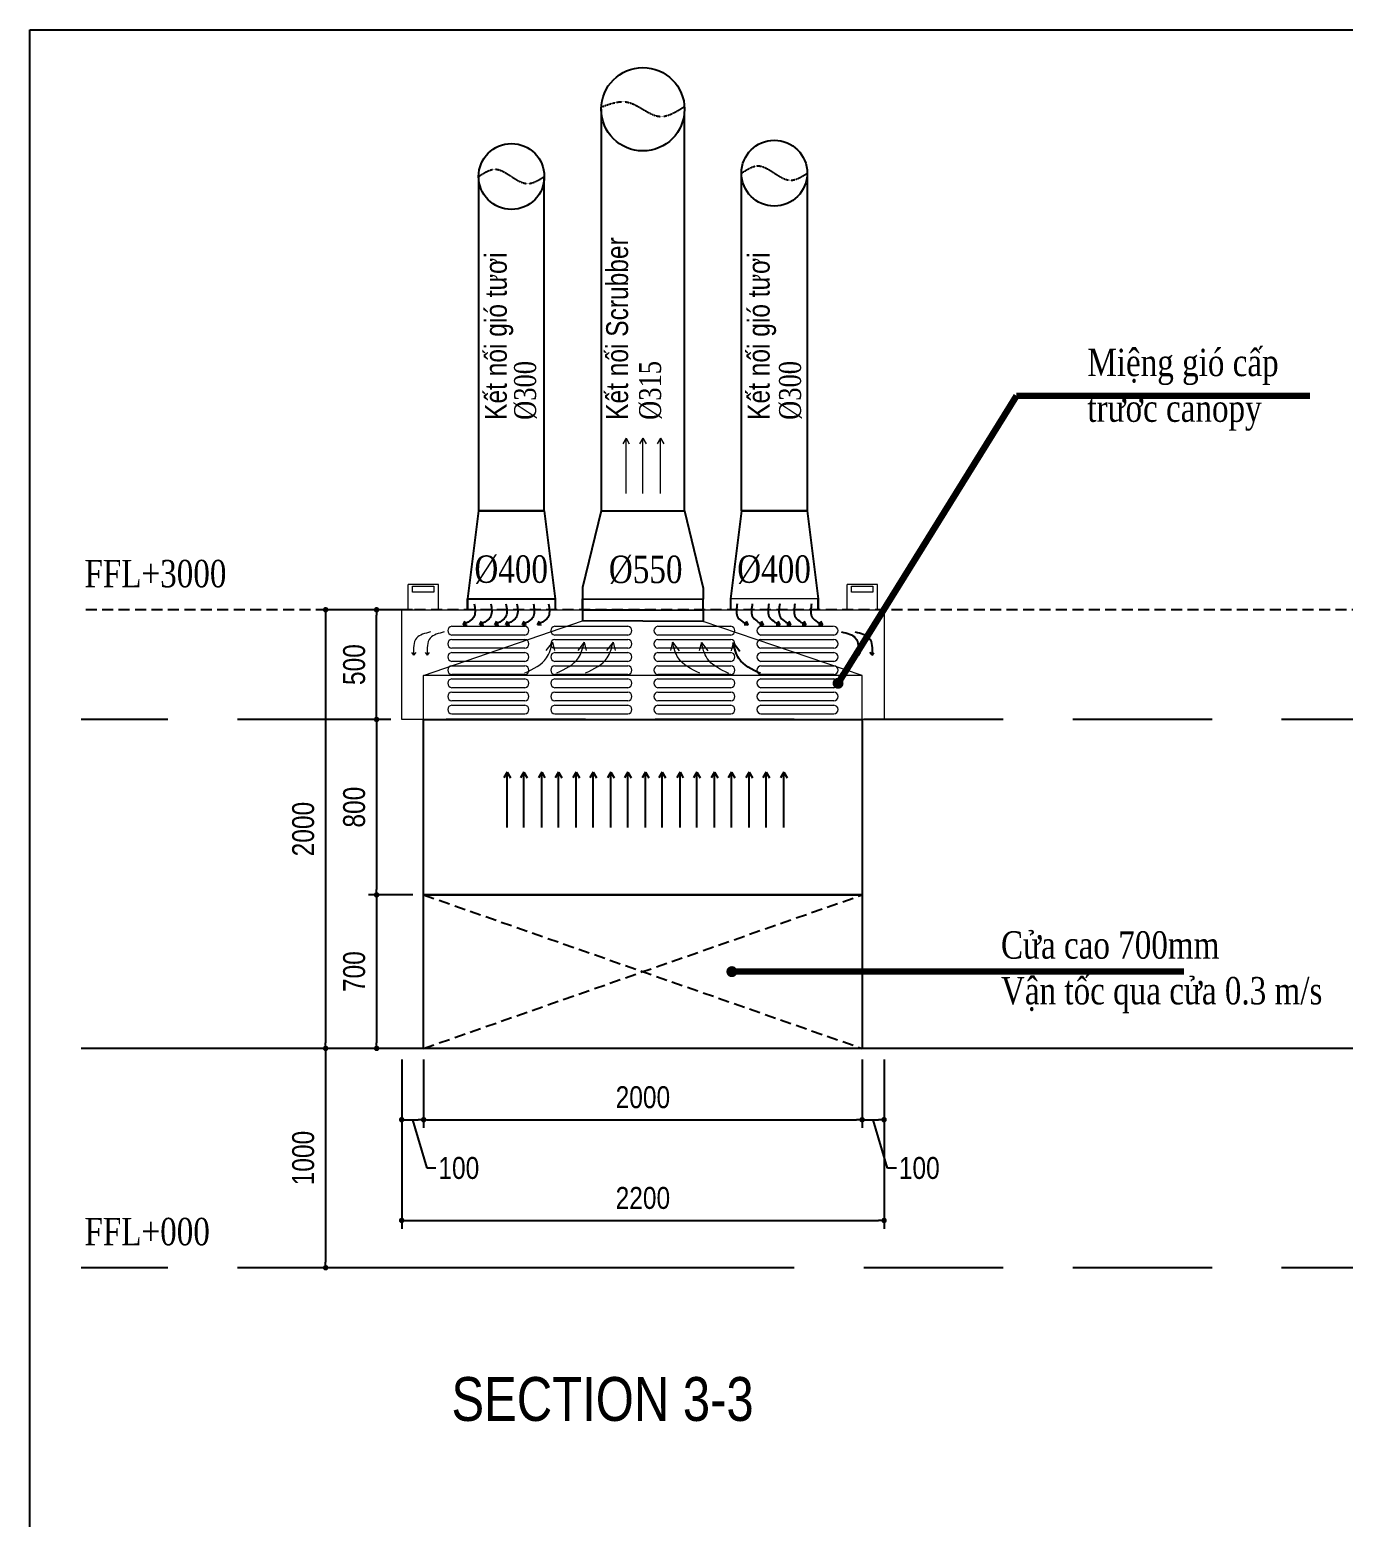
# Model space of a CAD drawing. Header units: millimetres. Extents: x -22127 to 62521, y -20076 to 86586.
# Drawn here: x 10885 to 16876, y 48938 to 55720 of the extents above; entities that cross this region are included whole.
import ezdxf

# ---------------------------------------------------------------- set-up
doc = ezdxf.new("R2010")
doc.units = ezdxf.units.MM
doc.linetypes.add('DASHED', pattern=[0.75, 0.5, -0.25])
doc.linetypes.add('HIDDEN', pattern=[9.525, 6.35, -3.175])
for name, color, linetype in [('31', 7, 'Continuous'), ('EAD', 6, 'Continuous'), ('FAD', 3, 'Continuous'), ('SEAS-HLL-FAD', 3, 'Continuous'), ('TKS- AC', 6, 'Continuous'), ('XANH', 5, 'Continuous')]:
    doc.layers.add(name, color=color, linetype=linetype)
doc.styles.add('Arial_1', font='arial.ttf', dxfattribs={"width": 0.8, "height": 100})
doc.styles.add('Arial_5', font='arial.ttf', dxfattribs={"width": 0.8, "height": 125})
doc.styles.add('MtXpl_Times New Roman', font='times.ttf', dxfattribs={"height": 0.2})
doc.styles.add('Seas-Arial', font='arial.ttf', dxfattribs={"width": 0.9})
doc.styles.add('SVN-TEXT', font='arial.ttf', dxfattribs={"width": 0.8})
doc.dimstyles.new('HVAC - 100', dxfattribs={"dimscale": 100, "dimtxt": 2, "dimasz": 2, "dimexe": 1, "dimexo": 3, "dimgap": 1.5, "dimtad": 1, "dimdec": 0, "dimzin": 9, "dimdsep": 46, "dimtxsty": 'Seas-Arial', "dimcen": 0, "dimclrd": 256, "dimclre": 256, "dimclrt": 7, "dimadec": 0, "dimazin": 2, "dimtfac": 1, "dimtdec": 0, "dimtofl": 0, "dimtmove": 0, "dimatfit": 3, "dimfxl": 0.5, "dimtolj": 1, "dimtzin": 0, "dimarcsym": 0})
doc.dimstyles.new('SVN-DIM-50', dxfattribs={"dimscale": 50, "dimtxt": 2, "dimasz": 0.5, "dimexe": 0.75, "dimexo": 1, "dimgap": 0.4, "dimtad": 0, "dimdec": 0, "dimdsep": 46, "dimtxsty": 'SVN-TEXT', "dimblk": 'DOT', "dimcen": 2.5, "dimclrd": 256, "dimclre": 256, "dimclrt": 256, "dimadec": 0, "dimazin": 0, "dimtfac": 1, "dimtdec": 0, "dimtmove": 1, "dimatfit": 3, "dimldrblk": 'DOT', "dimfxl": 1, "dimtvp": 1, "dimtolj": 1, "dimtzin": 0, "dimlwd": -1, "dimlwe": -1, "dimarcsym": 0})

# ---------------------------------------------------------------- blocks, each defined once
blk = doc.blocks.new('_Dot')
at = {"color": 0, "linetype": 'ByBlock', "lineweight": -2}
blk.add_line((-0.5, 0), (-1, 0), dxfattribs=at)
at = {"color": 0, "linetype": 'ByBlock', "const_width": 0.5}
blk.add_lwpolyline([(-0.25, 0, 1), (0.25, 0, 1)], format="xyb", close=True, dxfattribs=at)
blk = doc.blocks.new('*D73')
at = {"ltscale": 200, "transparency": 16777216}
for p, q in [((12631.5, 51775.6), (12429.6, 51775.6)), ((12467.1, 51750.6), (12467.1, 51100.6)), ((12631.5, 51075.6), (12429.6, 51075.6))]:
    blk.add_line(p, q, dxfattribs=at)
at = {"layer": 'Defpoints', "color": 0, "transparency": 16777216}
for p in [(12681.5, 51775.6), (12467.1, 51075.6), (12681.5, 51075.6)]:
    blk.add_point(p, dxfattribs=at)
at = {"transparency": 16777216, "xscale": 25, "yscale": 25, "zscale": 25}
for p, rotation in [((12467.1, 51775.6), 90), ((12467.1, 51075.6), 270)]:
    blk.add_blockref('_Dot', p, dxfattribs=dict(at, rotation=rotation))
at = {"transparency": 16777216, "insert": (12365, 51425.6), "char_height": 100, "attachment_point": 5, "rotation": 90, "style": 'SVN-TEXT'}
blk.add_mtext('\\A1;700', dxfattribs=at)
blk = doc.blocks.new('*D74')
at = {"ltscale": 200, "transparency": 16777216}
for p, q in [((12631.4, 53075.4), (12429.5, 53075.4)), ((12467, 52600.4), (12467, 53050.4)), ((12531.4, 52575.4), (12429.5, 52575.4))]:
    blk.add_line(p, q, dxfattribs=at)
at = {"layer": 'Defpoints', "color": 0, "transparency": 16777216}
for p in [(12467, 53075.4), (12681.4, 53075.4), (12581.4, 52575.4)]:
    blk.add_point(p, dxfattribs=at)
at = {"transparency": 16777216, "xscale": 25, "yscale": 25, "zscale": 25}
for p, rotation in [((12467, 53075.4), 90), ((12467, 52575.4), 270)]:
    blk.add_blockref('_Dot', p, dxfattribs=dict(at, rotation=rotation))
at = {"transparency": 16777216, "insert": (12364.9, 52825.4), "char_height": 100, "attachment_point": 5, "rotation": 90, "style": 'SVN-TEXT'}
blk.add_mtext('\\A1;500', dxfattribs=at)
blk = doc.blocks.new('*D75')
at = {"ltscale": 200, "transparency": 16777216}
for p, q in [((12531.4, 53075.4), (12197.1, 53075.4)), ((12234.6, 53050.4), (12234.6, 51100.6)), ((12631.5, 51075.6), (12197.1, 51075.6))]:
    blk.add_line(p, q, dxfattribs=at)
at = {"layer": 'Defpoints', "color": 0, "transparency": 16777216}
for p in [(12581.4, 53075.4), (12234.6, 51075.6), (12681.5, 51075.6)]:
    blk.add_point(p, dxfattribs=at)
at = {"transparency": 16777216, "xscale": 25, "yscale": 25, "zscale": 25}
for p, rotation in [((12234.6, 53075.4), 90), ((12234.6, 51075.6), 270)]:
    blk.add_blockref('_Dot', p, dxfattribs=dict(at, rotation=rotation))
at = {"transparency": 16777216, "insert": (12132.5, 52075.5), "char_height": 100, "attachment_point": 5, "rotation": 90, "style": 'SVN-TEXT'}
blk.add_mtext('\\A1;2000', dxfattribs=at)
blk = doc.blocks.new('*D78')
at = {"ltscale": 200, "transparency": 16777216}
for p, q in [((12531.4, 52575.4), (12429.5, 52575.4)), ((12467, 52550.4), (12467, 51800.7)), ((12631.4, 51775.7), (12429.5, 51775.7))]:
    blk.add_line(p, q, dxfattribs=at)
at = {"layer": 'Defpoints', "color": 0, "transparency": 16777216}
for p in [(12581.4, 52575.4), (12467, 51775.7), (12681.4, 51775.7)]:
    blk.add_point(p, dxfattribs=at)
at = {"transparency": 16777216, "xscale": 25, "yscale": 25, "zscale": 25}
for p, rotation in [((12467, 52575.4), 90), ((12467, 51775.7), 270)]:
    blk.add_blockref('_Dot', p, dxfattribs=dict(at, rotation=rotation))
at = {"transparency": 16777216, "insert": (12364.9, 52175.5), "char_height": 100, "attachment_point": 5, "rotation": 90, "style": 'SVN-TEXT'}
blk.add_mtext('\\A1;800', dxfattribs=at)
blk = doc.blocks.new('*D79')
at = {"ltscale": 200, "transparency": 16777216}
for p, q in [((12581.4, 51025.6), (12581.4, 50253.6)), ((14781.5, 51025.6), (14781.5, 50253.6)), ((12606.4, 50291.1), (14756.5, 50291.1))]:
    blk.add_line(p, q, dxfattribs=at)
at = {"layer": 'Defpoints', "color": 0, "transparency": 16777216}
for p in [(12581.4, 51075.6), (14781.5, 51075.6), (14781.5, 50291.1)]:
    blk.add_point(p, dxfattribs=at)
at = {"transparency": 16777216, "xscale": 25, "yscale": 25, "zscale": 25, "rotation": 180}
blk.add_blockref('_Dot', (12581.4, 50291.1), dxfattribs=at)
at = {"transparency": 16777216, "xscale": 25, "yscale": 25, "zscale": 25}
blk.add_blockref('_Dot', (14781.5, 50291.1), dxfattribs=at)
at = {"transparency": 16777216, "insert": (13681.5, 50393.2), "char_height": 100, "attachment_point": 5, "style": 'SVN-TEXT'}
blk.add_mtext('\\A1;2200', dxfattribs=at)
blk = doc.blocks.new('*D80')
at = {"ltscale": 200, "transparency": 16777216}
for p, q in [((12681.5, 51025.6), (12681.5, 50712.9)), ((14681.5, 51025.6), (14681.5, 50712.9)), ((12706.5, 50750.4), (14656.5, 50750.4))]:
    blk.add_line(p, q, dxfattribs=at)
at = {"layer": 'Defpoints', "color": 0, "transparency": 16777216}
for p in [(12681.5, 51075.6), (14681.5, 51075.6), (14681.5, 50750.4)]:
    blk.add_point(p, dxfattribs=at)
at = {"transparency": 16777216, "xscale": 25, "yscale": 25, "zscale": 25, "rotation": 180}
blk.add_blockref('_Dot', (12681.5, 50750.4), dxfattribs=at)
at = {"transparency": 16777216, "xscale": 25, "yscale": 25, "zscale": 25}
blk.add_blockref('_Dot', (14681.5, 50750.4), dxfattribs=at)
at = {"transparency": 16777216, "insert": (13681.5, 50852.5), "char_height": 100, "attachment_point": 5, "style": 'SVN-TEXT'}
blk.add_mtext('\\A1;2000', dxfattribs=at)
blk = doc.blocks.new('*D81')
at = {"ltscale": 200, "transparency": 16777216}
for p, q in [((12581.4, 51025.6), (12581.4, 50712.9)), ((12681.5, 51025.6), (12681.5, 50712.9)), ((12606.4, 50750.4), (12656.5, 50750.4)), ((12697.7, 50529.8), (12631.5, 50750.4)), ((12737.7, 50529.8), (12697.7, 50529.8))]:
    blk.add_line(p, q, dxfattribs=at)
at = {"layer": 'Defpoints', "color": 0, "transparency": 16777216}
for p in [(12581.4, 51075.6), (12681.5, 51075.6), (12681.5, 50750.4)]:
    blk.add_point(p, dxfattribs=at)
at = {"transparency": 16777216, "xscale": 25, "yscale": 25, "zscale": 25, "rotation": 180}
blk.add_blockref('_Dot', (12581.4, 50750.4), dxfattribs=at)
at = {"transparency": 16777216, "xscale": 25, "yscale": 25, "zscale": 25}
blk.add_blockref('_Dot', (12681.5, 50750.4), dxfattribs=at)
at = {"transparency": 16777216, "insert": (12842, 50529.8), "char_height": 100, "attachment_point": 5, "style": 'SVN-TEXT'}
blk.add_mtext('\\A1;100', dxfattribs=at)
blk = doc.blocks.new('*D82')
at = {"ltscale": 200, "transparency": 16777216}
for p, q in [((14681.5, 51025.6), (14681.5, 50712.9)), ((14781.5, 51025.6), (14781.5, 50712.9)), ((14706.5, 50750.4), (14756.5, 50750.4)), ((14797.7, 50529.8), (14731.5, 50750.4)), ((14837.7, 50529.8), (14797.7, 50529.8))]:
    blk.add_line(p, q, dxfattribs=at)
at = {"layer": 'Defpoints', "color": 0, "transparency": 16777216}
for p in [(14681.5, 51075.6), (14781.5, 51075.6), (14781.5, 50750.4)]:
    blk.add_point(p, dxfattribs=at)
at = {"transparency": 16777216, "xscale": 25, "yscale": 25, "zscale": 25, "rotation": 180}
blk.add_blockref('_Dot', (14681.5, 50750.4), dxfattribs=at)
at = {"transparency": 16777216, "xscale": 25, "yscale": 25, "zscale": 25}
blk.add_blockref('_Dot', (14781.5, 50750.4), dxfattribs=at)
at = {"transparency": 16777216, "insert": (14942.1, 50529.8), "char_height": 100, "attachment_point": 5, "style": 'SVN-TEXT'}
blk.add_mtext('\\A1;100', dxfattribs=at)
blk = doc.blocks.new('*D88')
at = {"ltscale": 200, "transparency": 16777216}
for p, q in [((12531.5, 51075.6), (12197.1, 51075.6)), ((12234.6, 51050.6), (12234.6, 50100.6)), ((14014.1, 50075.6), (12197.1, 50075.6))]:
    blk.add_line(p, q, dxfattribs=at)
at = {"layer": 'Defpoints', "color": 0, "transparency": 16777216}
for p in [(12581.5, 51075.6), (12234.6, 50075.6), (14064.1, 50075.6)]:
    blk.add_point(p, dxfattribs=at)
at = {"transparency": 16777216, "xscale": 25, "yscale": 25, "zscale": 25}
for p, rotation in [((12234.6, 51075.6), 90), ((12234.6, 50075.6), 270)]:
    blk.add_blockref('_Dot', p, dxfattribs=dict(at, rotation=rotation))
at = {"transparency": 16777216, "insert": (12132.5, 50575.6), "char_height": 100, "attachment_point": 5, "rotation": 90, "style": 'SVN-TEXT'}
blk.add_mtext('\\A1;1000', dxfattribs=at)

msp = doc.modelspace()

# ---------------------------------------------------------------- linework, layer by layer
msp.add_lwpolyline([(10895, 55719.9), (20952.4, 55719.9), (20952.4, 49071.3), (10895, 49071.3)], close=True)

# ---------------------------------------------------------------- next in the draw order: wipeouts: each hides what was drawn before it
msp.add_wipeout([(10885, 55719.9), (20943.1, 55719.9), (20943.1, 42390), (10885, 42390)])

# ---------------------------------------------------------------- next in the draw order: linework, layer by layer
at = {"lineweight": 0}
for p, q in [((12749.6, 53190.5), (12611.4, 53190.5)), ((12611.4, 53075.4), (12611.4, 53190.5)), ((12749.6, 53075.4), (12749.6, 53190.5)), ((12749.6, 53075.4), (12749.6, 53190.5)), ((14613.3, 53075.6), (14613.3, 53190.8)), ((14751.4, 53190.8), (14613.3, 53190.8)), ((14613.3, 53075.6), (14613.3, 53190.8)), ((14751.4, 53075.6), (14751.4, 53190.8)), ((14751.4, 53075.6), (14751.4, 53190.8))]:
    msp.add_line(p, q, dxfattribs=at)
at = {"color": 8}
msp.add_lwpolyline([(10885, 55719.9), (20943.1, 55719.9), (20943.1, 42390), (10885, 42390)], close=True, dxfattribs=at)
at = {"lineweight": 0}
for points in [[(12630.9, 53183.4), (12728, 53183.4), (12728, 53155.3), (12630.9, 53155.3)], [(14632.7, 53183.6), (14729.8, 53183.6), (14729.8, 53155.5), (14632.7, 53155.5)]]:
    msp.add_lwpolyline(points, close=True, dxfattribs=at)
at = {"layer": 'EAD'}
for p, q in [((13406.5, 53074.9), (13406.5, 53125.4)), ((13406.5, 53125.4), (13956.5, 53123.2)), ((13406.5, 53074.9), (13406.5, 53125.4)), ((13406.5, 53125.4), (13956.5, 53123.2)), ((13956.4, 53072.7), (13956.4, 53123.2)), ((13956.4, 53072.7), (13956.4, 53123.2)), ((13956.4, 53022.2), (13406.5, 53024.4)), ((13956.4, 53022.2), (13406.5, 53024.4)), ((13062.2, 52335.6), (13047, 52309.2)), ((13062.2, 52335.6), (13047, 52309.2)), ((13062.2, 52083.4), (13062.2, 52335.6)), ((13062.2, 52335.6), (13077.3, 52309.2)), ((13062.2, 52083.4), (13062.2, 52335.6)), ((13062.2, 52335.6), (13077.3, 52309.2)), ((13139.1, 52335.6), (13124, 52309.2)), ((13139.1, 52335.6), (13124, 52309.2)), ((13139.1, 52083.4), (13139.1, 52335.6)), ((13139.1, 52335.6), (13154.3, 52309.2)), ((13139.1, 52083.4), (13139.1, 52335.6)), ((13139.1, 52335.6), (13154.3, 52309.2)), ((13219.9, 52335.6), (13204.7, 52309.2)), ((13219.9, 52335.6), (13204.7, 52309.2)), ((13219.9, 52083.4), (13219.9, 52335.6)), ((13219.9, 52335.6), (13235, 52309.2)), ((13219.9, 52083.4), (13219.9, 52335.6)), ((13219.9, 52335.6), (13235, 52309.2)), ((13296.9, 52335.6), (13281.7, 52309.2)), ((13296.9, 52335.6), (13281.7, 52309.2)), ((13296.9, 52083.4), (13296.9, 52335.6)), ((13296.9, 52335.6), (13312, 52309.2)), ((13296.9, 52083.4), (13296.9, 52335.6)), ((13296.9, 52335.6), (13312, 52309.2)), ((13377.6, 52335.6), (13362.5, 52309.2)), ((13377.6, 52335.6), (13362.5, 52309.2)), ((13377.6, 52083.4), (13377.6, 52335.6)), ((13377.6, 52335.6), (13392.8, 52309.2)), ((13377.6, 52083.4), (13377.6, 52335.6)), ((13377.6, 52335.6), (13392.8, 52309.2)), ((13454.6, 52335.6), (13439.4, 52309.2)), ((13454.6, 52335.6), (13439.4, 52309.2)), ((13454.6, 52083.4), (13454.6, 52335.6)), ((13454.6, 52335.6), (13469.7, 52309.2)), ((13454.6, 52083.4), (13454.6, 52335.6)), ((13454.6, 52335.6), (13469.7, 52309.2)), ((13535.3, 52335.6), (13520.2, 52309.2)), ((13535.3, 52335.6), (13520.2, 52309.2)), ((13535.3, 52083.4), (13535.3, 52335.6)), ((13535.3, 52335.6), (13550.5, 52309.2)), ((13535.3, 52083.4), (13535.3, 52335.6)), ((13535.3, 52335.6), (13550.5, 52309.2)), ((13612.3, 52335.6), (13597.2, 52309.2)), ((13612.3, 52335.6), (13597.2, 52309.2)), ((13612.3, 52083.4), (13612.3, 52335.6)), ((13612.3, 52335.6), (13627.4, 52309.2)), ((13612.3, 52083.4), (13612.3, 52335.6)), ((13612.3, 52335.6), (13627.4, 52309.2)), ((13693.1, 52335.6), (13677.9, 52309.2)), ((13693.1, 52335.6), (13677.9, 52309.2)), ((13693.1, 52083.4), (13693.1, 52335.6)), ((13693.1, 52335.6), (13708.2, 52309.2)), ((13693.1, 52083.4), (13693.1, 52335.6)), ((13693.1, 52335.6), (13708.2, 52309.2)), ((13770, 52335.6), (13754.9, 52309.2)), ((13770, 52335.6), (13754.9, 52309.2)), ((13770, 52083.4), (13770, 52335.6)), ((13770, 52335.6), (13785.2, 52309.2)), ((13770, 52083.4), (13770, 52335.6)), ((13770, 52335.6), (13785.2, 52309.2)), ((13850.8, 52335.6), (13835.6, 52309.2)), ((13850.8, 52335.6), (13835.6, 52309.2)), ((13850.8, 52083.4), (13850.8, 52335.6)), ((13850.8, 52335.6), (13865.9, 52309.2)), ((13850.8, 52083.4), (13850.8, 52335.6)), ((13850.8, 52335.6), (13865.9, 52309.2)), ((13927.7, 52335.6), (13912.6, 52309.2)), ((13927.7, 52335.6), (13912.6, 52309.2)), ((13927.7, 52083.4), (13927.7, 52335.6)), ((13927.7, 52335.6), (13942.9, 52309.2)), ((13927.7, 52083.4), (13927.7, 52335.6)), ((13927.7, 52335.6), (13942.9, 52309.2)), ((14008.5, 52335.6), (13993.3, 52309.2)), ((14008.5, 52335.6), (13993.3, 52309.2)), ((14008.5, 52083.4), (14008.5, 52335.6)), ((14008.5, 52335.6), (14023.6, 52309.2)), ((14008.5, 52083.4), (14008.5, 52335.6)), ((14008.5, 52335.6), (14023.6, 52309.2)), ((14085.5, 52335.6), (14070.3, 52309.2)), ((14085.5, 52335.6), (14070.3, 52309.2)), ((14085.5, 52083.4), (14085.5, 52335.6)), ((14085.5, 52335.6), (14100.6, 52309.2)), ((14085.5, 52083.4), (14085.5, 52335.6)), ((14085.5, 52335.6), (14100.6, 52309.2)), ((14166.2, 52335.6), (14151.1, 52309.2)), ((14166.2, 52335.6), (14151.1, 52309.2)), ((14166.2, 52083.4), (14166.2, 52335.6)), ((14166.2, 52335.6), (14181.4, 52309.2)), ((14166.2, 52083.4), (14166.2, 52335.6)), ((14166.2, 52335.6), (14181.4, 52309.2)), ((14243.2, 52335.6), (14228, 52309.2)), ((14243.2, 52335.6), (14228, 52309.2)), ((14243.2, 52083.4), (14243.2, 52335.6)), ((14243.2, 52335.6), (14258.3, 52309.2)), ((14243.2, 52083.4), (14243.2, 52335.6)), ((14243.2, 52335.6), (14258.3, 52309.2)), ((14323.9, 52335.6), (14308.8, 52309.2)), ((14323.9, 52335.6), (14308.8, 52309.2)), ((14323.9, 52083.4), (14323.9, 52335.6)), ((14323.9, 52335.6), (14339.1, 52309.2)), ((14323.9, 52083.4), (14323.9, 52335.6)), ((14323.9, 52335.6), (14339.1, 52309.2))]:
    msp.add_line(p, q, dxfattribs=at)
for points in [[(13491.4, 55357.4), (13491.4, 53526.4), (13681.5, 53526.4), (13871.4, 53525.9), (13871.4, 55337.3)], [(13491.4, 53526.4), (13406.5, 53176.4), (13406.5, 53125.4)], [(13871.4, 53525.9), (13956.4, 53173.7), (13956.5, 53123.2)], [(13406.5, 53125.9), (13406.5, 53075.4), (13692.4, 53075.4)], [(13692.4, 53075.4), (13956.4, 53073.2), (13956.4, 53123.7)], [(13406.5, 53074.9), (13406.5, 53024.4)], [(13406.5, 53074.9), (13406.5, 53024.4)], [(13956.4, 53072.7), (13956.4, 53022.2)], [(13956.4, 53072.7), (13956.4, 53022.2)]]:
    msp.add_lwpolyline(points, dxfattribs=at)
msp.add_circle((13681.4, 55357.4), 190, dxfattribs=at)
at = {"layer": 'FAD'}
for p, q in [((12932, 55050.7), (12932, 53526.3)), ((13232, 53526.3), (13232, 55050.7)), ((14130.9, 53526.3), (14130.9, 55066.3)), ((14430.9, 55066.3), (14430.9, 53526.3))]:
    msp.add_line(p, q, dxfattribs=at)
for points in [[(13232, 53526.3), (12932, 53526.3), (12882, 53125.4), (12882, 53075.4)], [(13232, 53526.3), (12932, 53526.3)], [(12932, 53526.3), (13232, 53526.3), (13282, 53125.4), (13282, 53075.4)], [(14430.9, 53526.3), (14130.9, 53526.3), (14080.9, 53125.4), (14080.9, 53075.4)], [(14130.9, 53526.3), (14430.9, 53526.3), (14480.9, 53125.5), (14480.9, 53075.5)], [(14130.9, 53526.3), (14430.9, 53526.3)]]:
    msp.add_lwpolyline(points, dxfattribs=at)
at = {"layer": 'SEAS-HLL-FAD', "color": 8, "linetype": 'DASHED', "ltscale": 100}
for points in [[(19965.4, 53075.6), (11134.5, 53075.6)], [(12681.5, 51775.6), (14681.5, 51075.6)], [(12681.5, 51075.6), (14681.5, 51775.6)]]:
    msp.add_lwpolyline(points, dxfattribs=at)
at = {"layer": 'SEAS-HLL-FAD', "color": 8, "linetype": 'HIDDEN', "ltscale": 100}
for points in [[(20087.2, 52575.6), (11119.8, 52575.6)], [(20087.2, 50075.6), (11119.8, 50075.6)]]:
    msp.add_lwpolyline(points, dxfattribs=at)
at = {"layer": 'SEAS-HLL-FAD'}
for points in [[(12681.4, 52575.6), (14681.5, 52575.6), (14681.5, 51775.6), (12681.4, 51775.6)], [(12681.5, 51775.6), (14681.5, 51775.6), (14681.5, 51075.6), (12681.5, 51075.6)]]:
    msp.add_lwpolyline(points, close=True, dxfattribs=at)
at = {"layer": 'SEAS-HLL-FAD', "color": 8, "ltscale": 100}
msp.add_lwpolyline([(18810.8, 51075.6), (11119.8, 51075.6)], dxfattribs=at)
at = {"layer": 'SEAS-HLL-FAD'}
for centre in [(14280.9, 55066.3), (13082, 55050.7)]:
    msp.add_circle(centre, 150, dxfattribs=at)
at = {"layer": 'TKS- AC', "color": 8, "linetype": 'DASHED'}
for points in [[(13491.7, 55367.7), (13607.7, 55390.4), (13681.9, 55357.1), (13756.2, 55325.2), (13871, 55370)], [(12932, 55050.7), (13007.8, 55084), (13082, 55050.7), (13156.3, 55018.8), (13232, 55050.7)], [(14131.4, 55066), (14207.1, 55099.3), (14281.4, 55066), (14355.6, 55034.1), (14431.4, 55066)]]:
    msp.add_spline(points, degree=3, dxfattribs=at)
at = {"layer": 'XANH', "color": 4, "linetype": 'Continuous', "lineweight": 0}
for p, q in [((13604.5, 53857.8), (13589.3, 53831.3)), ((13604.5, 53857.8), (13589.3, 53831.3)), ((13604.5, 53605.6), (13604.5, 53857.8)), ((13604.5, 53857.8), (13619.6, 53831.3)), ((13604.5, 53605.6), (13604.5, 53857.8)), ((13604.5, 53857.8), (13619.6, 53831.3)), ((13681.4, 53857.8), (13666.3, 53831.3)), ((13681.4, 53857.8), (13666.3, 53831.3)), ((13681.4, 53605.6), (13681.4, 53857.8)), ((13681.4, 53857.8), (13696.6, 53831.3)), ((13681.4, 53605.6), (13681.4, 53857.8)), ((13681.4, 53857.8), (13696.6, 53831.3)), ((13762.2, 53857.8), (13747, 53831.3)), ((13762.2, 53857.8), (13747, 53831.3)), ((13762.2, 53605.6), (13762.2, 53857.8)), ((13762.2, 53857.8), (13777.3, 53831.3)), ((13762.2, 53605.6), (13762.2, 53857.8)), ((13762.2, 53857.8), (13777.3, 53831.3))]:
    msp.add_line(p, q, dxfattribs=at)
at = {"layer": 'XANH'}
for p, q in [((12882, 53075.4), (12882, 53125.4)), ((12882, 53125.4), (13282, 53125.4)), ((14480.9, 53075.5), (14480.9, 53125.5))]:
    msp.add_line(p, q, dxfattribs=at)
at = {"layer": 'XANH', "lineweight": 0}
for p, q in [((14480.9, 53125.5), (14080.9, 53125.4)), ((12810.1, 53000.2), (13142.8, 53000.2)), ((13280.1, 53000.2), (13612.8, 53000.2)), ((13750.1, 53000.2), (14082.9, 53000.2)), ((14217.3, 53000.2), (14550, 53000.2)), ((13142.8, 52960.2), (12810.1, 52960.2)), ((12810.1, 52940.2), (13142.8, 52940.2)), ((13142.8, 52900.2), (12810.1, 52900.2)), ((13612.8, 52960.2), (13280.1, 52960.2)), ((13280.1, 52940.2), (13612.8, 52940.2)), ((13612.8, 52900.2), (13280.1, 52900.2)), ((14082.9, 52960.2), (13750.1, 52960.2)), ((13750.1, 52940.2), (14082.9, 52940.2)), ((14082.9, 52900.2), (13750.1, 52900.2)), ((14552.9, 52960.2), (14220.1, 52960.2)), ((14220.1, 52940.2), (14552.9, 52940.2)), ((14552.9, 52900.2), (14220.1, 52900.2)), ((12810.1, 52880.2), (13142.8, 52880.2)), ((13142.8, 52840.2), (12810.1, 52840.2)), ((13280.1, 52880.2), (13612.8, 52880.2)), ((13612.8, 52840.2), (13280.1, 52840.2)), ((13750.1, 52880.2), (14082.9, 52880.2)), ((14082.9, 52840.2), (13750.1, 52840.2)), ((14220.1, 52880.2), (14552.9, 52880.2)), ((14552.9, 52840.2), (14220.1, 52840.2)), ((14681.8, 52775.4), (12681.1, 52775.4)), ((14681.8, 52775.4), (12681.1, 52775.4)), ((12810.1, 52820.2), (13142.8, 52820.2)), ((13142.8, 52780.2), (12810.1, 52780.2)), ((13280.1, 52820.2), (13612.8, 52820.2)), ((13612.8, 52780.2), (13280.1, 52780.2)), ((13750.1, 52820.2), (14082.9, 52820.2)), ((14082.9, 52780.2), (13750.1, 52780.2)), ((14220.1, 52820.2), (14552.9, 52820.2)), ((14552.9, 52780.2), (14220.1, 52780.2)), ((12810.1, 52760.2), (13142.8, 52760.2)), ((13142.8, 52720.2), (12810.1, 52720.2)), ((12810.1, 52700.2), (13142.8, 52700.2)), ((13280.1, 52760.2), (13612.8, 52760.2)), ((13612.8, 52720.2), (13280.1, 52720.2)), ((13280.1, 52700.2), (13612.8, 52700.2)), ((13750.1, 52760.2), (14082.9, 52760.2)), ((14082.9, 52720.2), (13750.1, 52720.2)), ((13750.1, 52700.2), (14082.9, 52700.2)), ((14220.1, 52760.2), (14552.9, 52760.2)), ((14552.9, 52720.2), (14220.1, 52720.2)), ((14220.1, 52700.2), (14552.9, 52700.2)), ((13142.8, 52660.2), (12810.1, 52660.2)), ((12810.1, 52640.2), (13142.8, 52640.2)), ((13612.8, 52660.2), (13280.1, 52660.2)), ((13280.1, 52640.2), (13612.8, 52640.2)), ((14082.9, 52660.2), (13750.1, 52660.2)), ((13750.1, 52640.2), (14082.9, 52640.2)), ((14552.9, 52660.2), (14220.1, 52660.2)), ((14220.1, 52640.2), (14552.9, 52640.2)), ((13142.8, 52600.2), (12810.1, 52600.2)), ((13612.8, 52600.2), (13280.1, 52600.2)), ((14082.9, 52600.2), (13750.1, 52600.2)), ((14552.9, 52600.2), (14220.1, 52600.2))]:
    msp.add_line(p, q, dxfattribs=at)
for points in [[(14114, 53075.6), (14781.5, 53075.6), (14781.5, 52575.6), (12581.4, 52575.4), (12581.4, 53075.4), (14114, 53075.6)], [(14114, 53075.6), (14781.5, 53075.6), (14781.5, 52575.6), (12581.4, 52575.4), (12581.4, 53075.4), (14114, 53075.6)], [(12681.4, 52575.4), (12681.1, 52775.4), (13406.5, 53024.4)], [(12681.4, 52575.4), (12681.1, 52775.4), (13406.5, 53024.4)], [(12861.4, 53006.6), (12879.8, 53006.8)], [(12937.3, 53006.6), (12955.6, 53006.8)], [(13006.2, 53006.6), (13024.5, 53006.8)], [(13055.8, 53006.6), (13074.2, 53006.8)], [(13131.7, 53006.6), (13150, 53006.8)], [(13200.6, 53006.6), (13218.9, 53006.8)], [(14681.4, 52575.4), (14681.8, 52775.4), (13956.4, 53022.2)], [(14681.4, 52575.4), (14681.8, 52775.4), (13956.4, 53022.2)], [(13268.8, 52927.9), (13239.2, 52889.9)], [(13268.8, 52927.9), (13239.2, 52889.9)], [(13268.8, 52927.9), (13278, 52889.9)], [(13268.8, 52927.9), (13278, 52889.9)], [(13414, 52927.9), (13384.4, 52889.9)], [(13414, 52927.9), (13384.4, 52889.9)], [(13414, 52927.9), (13423.2, 52889.9)], [(13414, 52927.9), (13423.2, 52889.9)], [(13545.3, 52927.9), (13515.6, 52889.9)], [(13545.3, 52927.9), (13515.6, 52889.9)], [(13545.3, 52927.9), (13554.5, 52889.9)], [(13545.3, 52927.9), (13554.5, 52889.9)], [(13817, 52927.1), (13807.6, 52889.2)], [(13817, 52927.1), (13807.6, 52889.2)], [(13817, 52927.1), (13846.4, 52888.9)], [(13817, 52927.1), (13846.4, 52888.9)], [(13948.3, 52926.3), (13938.8, 52888.4)], [(13948.3, 52926.3), (13938.8, 52888.4)], [(13948.3, 52926.3), (13977.7, 52888.1)], [(13948.3, 52926.3), (13977.7, 52888.1)], [(14093.5, 52925.5), (14084, 52887.5)], [(14093.5, 52925.5), (14084, 52887.5)]]:
    msp.add_lwpolyline(points, dxfattribs=at)
at = {"layer": 'XANH', "color": 4}
for points in [[(12861.4, 53006.6), (12870.2, 53023.4)], [(12937.3, 53006.6), (12946, 53023.4)], [(13006.2, 53006.6), (13014.9, 53023.4)], [(13055.8, 53006.6), (13064.6, 53023.4)], [(13131.7, 53006.6), (13140.4, 53023.4)], [(13200.6, 53006.6), (13209.3, 53023.4)], [(14162.4, 53006.6), (14144.1, 53006.8)], [(14162.4, 53006.6), (14153.7, 53023.4)], [(14231.3, 53006.6), (14212.9, 53006.8)], [(14231.3, 53006.6), (14222.5, 53023.4)], [(14307.1, 53006.6), (14288.8, 53006.8)], [(14307.1, 53006.6), (14298.4, 53023.4)], [(14356.8, 53006.6), (14338.5, 53006.8)], [(14356.8, 53006.6), (14348.1, 53023.4)], [(14425.7, 53006.6), (14407.3, 53006.8)], [(14425.7, 53006.6), (14416.9, 53023.4)], [(14501.5, 53006.6), (14483.2, 53006.8)], [(14501.5, 53006.6), (14492.8, 53023.4)], [(14093.5, 52925.5), (14122.9, 52887.3)], [(14093.5, 52925.5), (14122.9, 52887.3)], [(14664.2, 52868), (14653.8, 52880.4)], [(14664.2, 52868), (14653.8, 52880.4)], [(14664.2, 52868), (14672.7, 52880.4)], [(14664.2, 52868), (14672.7, 52880.4)], [(14726.6, 52868), (14716.2, 52880.4)], [(14726.6, 52868), (14716.2, 52880.4)], [(14726.6, 52868), (14735.1, 52880.4)], [(14726.6, 52868), (14735.1, 52880.4)]]:
    msp.add_lwpolyline(points, dxfattribs=at)
at = {"layer": 'XANH', "color": 4, "linetype": 'Continuous', "lineweight": 0}
for points in [[(12636.3, 52867.8), (12627.8, 52880.2)], [(12636.3, 52867.8), (12627.8, 52880.2)], [(12636.3, 52867.8), (12646.7, 52880.2)], [(12636.3, 52867.8), (12646.7, 52880.2)], [(12698.6, 52867.8), (12690.2, 52880.2)], [(12698.6, 52867.8), (12690.2, 52880.2)], [(12698.6, 52867.8), (12709, 52880.2)], [(12698.6, 52867.8), (12709, 52880.2)]]:
    msp.add_lwpolyline(points, dxfattribs=at)
at = {"layer": 'XANH', "lineweight": 0}
for centre, start, end in [((12811.5, 52980.2), 94.02499, 265.97501), ((13141.4, 52980.2), 274.02499, 85.97501), ((13281.5, 52980.2), 94.02499, 265.97501), ((13611.4, 52980.2), 274.02499, 85.97501), ((13751.5, 52980.2), 94.02499, 265.97501), ((14081.4, 52980.2), 274.02499, 85.97501), ((14221.5, 52980.2), 94.02499, 265.97501), ((14551.5, 52980.2), 274.02499, 85.97501), ((12811.5, 52920.2), 94.02499, 265.97501), ((13141.4, 52920.2), 274.02499, 85.97501), ((13281.5, 52920.2), 94.02499, 265.97501), ((13611.4, 52920.2), 274.02499, 85.97501), ((13751.5, 52920.2), 94.02499, 265.97501), ((14081.4, 52920.2), 274.02499, 85.97501), ((14221.5, 52920.2), 94.02499, 265.97501), ((14551.5, 52920.2), 274.02499, 85.97501), ((12811.5, 52860.2), 94.02499, 265.97501), ((13141.4, 52860.2), 274.02499, 85.97501), ((13281.5, 52860.2), 94.02499, 265.97501), ((13611.4, 52860.2), 274.02499, 85.97501), ((13751.5, 52860.2), 94.02499, 265.97501), ((14081.4, 52860.2), 274.02499, 85.97501), ((14221.5, 52860.2), 94.02499, 265.97501), ((14551.5, 52860.2), 274.02499, 85.97501), ((12811.5, 52800.2), 94.02499, 265.97501), ((13141.4, 52800.2), 274.02499, 85.97501), ((13281.5, 52800.2), 94.02499, 265.97501), ((13611.4, 52800.2), 274.02499, 85.97501), ((13751.5, 52800.2), 94.02499, 265.97501), ((14081.4, 52800.2), 274.02499, 85.97501), ((14221.5, 52800.2), 94.02499, 265.97501), ((14551.5, 52800.2), 274.02499, 85.97501), ((12811.5, 52740.2), 94.02499, 265.97501), ((12811.5, 52680.2), 94.02499, 265.97501), ((13141.4, 52740.2), 274.02499, 85.97501), ((13141.4, 52680.2), 274.02499, 85.97501), ((13281.5, 52740.2), 94.02499, 265.97501), ((13281.5, 52680.2), 94.02499, 265.97501), ((13611.4, 52740.2), 274.02499, 85.97501), ((13611.4, 52680.2), 274.02499, 85.97501), ((13751.5, 52740.2), 94.02499, 265.97501), ((13751.5, 52680.2), 94.02499, 265.97501), ((14081.4, 52740.2), 274.02499, 85.97501), ((14081.4, 52680.2), 274.02499, 85.97501), ((14221.5, 52740.2), 94.02499, 265.97501), ((14221.5, 52680.2), 94.02499, 265.97501), ((14551.5, 52740.2), 274.02499, 85.97501), ((14551.5, 52680.2), 274.02499, 85.97501), ((12811.5, 52620.2), 94.02499, 265.97501), ((13141.4, 52620.2), 274.02499, 85.97501), ((13281.5, 52620.2), 94.02499, 265.97501), ((13611.4, 52620.2), 274.02499, 85.97501), ((13751.5, 52620.2), 94.02499, 265.97501), ((14081.4, 52620.2), 274.02499, 85.97501), ((14221.5, 52620.2), 94.02499, 265.97501), ((14551.5, 52620.2), 274.02499, 85.97501)]:
    msp.add_arc(centre, 20, start, end, dxfattribs=at)
at = {"layer": 'XANH', "color": 4}
for points in [[(12912.3, 53102.9), (12912.3, 53047), (12861.4, 53006.6)], [(12988.1, 53102.9), (12988.1, 53047), (12937.3, 53006.6)], [(13057, 53102.9), (13057, 53047), (13006.2, 53006.6)], [(13106.7, 53102.9), (13106.7, 53047), (13055.8, 53006.6)], [(13182.5, 53102.9), (13182.5, 53047), (13131.7, 53006.6)], [(13251.4, 53102.9), (13251.4, 53047), (13200.6, 53006.6)], [(14111.6, 53103), (14111.6, 53047), (14162.4, 53006.6)], [(14180.5, 53103), (14180.5, 53047), (14231.3, 53006.6)], [(14256.3, 53103), (14256.3, 53047), (14307.1, 53006.6)], [(14306, 53103), (14306, 53047), (14356.8, 53006.6)], [(14374.9, 53103), (14374.9, 53047), (14425.7, 53006.6)], [(14450.7, 53103), (14450.7, 53047), (14501.5, 53006.6)], [(14587.9, 52974.3), (14651.5, 52946.6), (14664.2, 52868)], [(14587.9, 52974.3), (14651.5, 52946.6), (14664.2, 52868)], [(14650.3, 52974.3), (14713.8, 52946.6), (14726.6, 52868)], [(14650.3, 52974.3), (14713.8, 52946.6), (14726.6, 52868)], [(14218, 52784.3), (14119.6, 52853.2), (14093.5, 52925.5)], [(14218, 52784.3), (14119.6, 52853.2), (14093.5, 52925.5)]]:
    msp.add_spline(points, degree=3, dxfattribs=at)
at = {"layer": 'XANH', "color": 4, "linetype": 'Continuous', "lineweight": 0}
for points in [[(12712.6, 52974.1), (12649, 52946.4), (12636.3, 52867.8)], [(12712.6, 52974.1), (12649, 52946.4), (12636.3, 52867.8)], [(12775, 52974.1), (12711.4, 52946.4), (12698.6, 52867.8)], [(12775, 52974.1), (12711.4, 52946.4), (12698.6, 52867.8)]]:
    msp.add_spline(points, degree=3, dxfattribs=at)
at = {"layer": 'XANH', "lineweight": 0}
for points in [[(13143.4, 52787.6), (13242.2, 52855.8), (13268.8, 52927.9)], [(13143.4, 52787.6), (13242.2, 52855.8), (13268.8, 52927.9)], [(13288.6, 52787.6), (13387.4, 52855.8), (13414, 52927.9)], [(13288.6, 52787.6), (13387.4, 52855.8), (13414, 52927.9)], [(13419.9, 52787.6), (13518.7, 52855.8), (13545.3, 52927.9)], [(13419.9, 52787.6), (13518.7, 52855.8), (13545.3, 52927.9)], [(13941.6, 52786), (13843.2, 52854.8), (13817, 52927.1)], [(13941.6, 52786), (13843.2, 52854.8), (13817, 52927.1)], [(14072.8, 52785.2), (13974.4, 52854), (13948.3, 52926.3)], [(14072.8, 52785.2), (13974.4, 52854), (13948.3, 52926.3)]]:
    msp.add_spline(points, degree=3, dxfattribs=at)

# ---------------------------------------------------------------- next in the draw order: texts
at = {"style": 'MtXpl_Times New Roman', "width": 0.8}
for s, p in [('Ø400', (12913, 53198.4)), ('Ø550', (13526.4, 53197.3)), ('Ø400', (14111.9, 53198.4))]:
    msp.add_text(s, height=125, dxfattribs=at).set_placement(p)
at = {"lineweight": 0, "char_height": 100, "attachment_point": 1, "rotation": 90, "line_spacing_factor": 0.8, "style": 'Arial_1'}
for s, insert in [('\\A1;Kết nối Scrubber ', (13513.9, 53941.2)), ('Kết nối gió tươi\\P{\\fTimes New Roman|b0|i0|c163|p18;\\W0.8;%%C300} ', (12960.7, 53941.2)), ('\\A1;Kết nối gió tươi ', (14159.6, 53941.2))]:
    msp.add_mtext(s, dxfattribs=dict(at, insert=insert))
at = {"char_height": 125, "attachment_point": 1, "style": 'Arial_5'}
for s, width, gutter_width, heights, insert in [('{\\fTimes New Roman|b0|i0|c163|p18;Miệng gió cấp trước canopy}', 978.287, 354, [457.4], (15708.7, 54265.7)), ('{\\fTimes New Roman|b0|i0|c163|p18;FFL+3000}', 715.293, 0, [134.4], (11134.5, 53302.9)), ('{\\fTimes New Roman|b0|i0|c163|p18;Cửa cao 700mm\\PVận tốc qua cửa 0.3 m/s}', 1446.476, 354, [457.4], (15314.6, 51609.7)), ('{\\fTimes New Roman|b0|i0|c163|p18;FFL+000}', 715.293, 0, [134.4], (11134.5, 50302.9))]:
    msp.add_mtext_dynamic_manual_height_columns(s, width=width, gutter_width=gutter_width, heights=heights, dxfattribs=dict(at, insert=insert))
at = {"char_height": 100, "attachment_point": 1, "rotation": 90, "line_spacing_factor": 0.8, "style": 'Arial_5'}
for s, insert in [('{\\fTimes New Roman|b0|i0|c163|p18;%%C315}', (13664.1, 53941.2)), ('{\\fTimes New Roman|b0|i0|c163|p18;%%C300}', (14302.5, 53941.2))]:
    msp.add_mtext_dynamic_manual_height_columns(s, width=4200.696, gutter_width=1000, heights=[134.4], dxfattribs=dict(at, insert=insert))
at = {"layer": '31', "style": 'Seas-Arial', "width": 0.8}
msp.add_text('SECTION 3-3', height=200, dxfattribs=at).set_placement((12808.3, 49377.2))

# ---------------------------------------------------------------- next in the draw order: dimensions: what is measured, and where the dimension line sits
at = {"ltscale": 200}
for base, p1, p2, picture, middle in [((12234.6, 51075.6), (12581.4, 53075.4), (12681.5, 51075.6), '*D75', (12132.5, 52075.5)), ((12467, 53075.4), (12581.4, 52575.4), (12681.4, 53075.4), '*D74', (12364.9, 52825.4)), ((12467, 51775.7), (12581.4, 52575.4), (12681.4, 51775.7), '*D78', (12364.9, 52175.5)), ((12467.1, 51075.6), (12681.5, 51775.6), (12681.5, 51075.6), '*D73', (12365, 51425.6)), ((12234.6, 50075.6), (12581.5, 51075.6), (14064.1, 50075.6), '*D88', (12132.5, 50575.6))]:
    dim = msp.add_linear_dim(base=base, p1=p1, p2=p2, angle=90, dimstyle='SVN-DIM-50', override={"dimtxt": 2}, dxfattribs=at)
    dim.commit()
    dim.dimension.update_dxf_attribs({"geometry": picture, "text_midpoint": middle})
for base, p1, p2, picture, middle in [((14781.5, 50291.1), (12581.4, 51075.6), (14781.5, 51075.6), '*D79', (13681.5, 50393.2)), ((12681.5, 50750.4), (12581.4, 51075.6), (12681.5, 51075.6), '*D81', (12757.7, 50529.8)), ((14681.5, 50750.4), (12681.5, 51075.6), (14681.5, 51075.6), '*D80', (13681.5, 50852.5)), ((14781.5, 50750.4), (14681.5, 51075.6), (14781.5, 51075.6), '*D82', (14857.7, 50529.8))]:
    dim = msp.add_linear_dim(base=base, p1=p1, p2=p2, dimstyle='SVN-DIM-50', override={"dimtxt": 2}, dxfattribs=at)
    dim.commit()
    dim.dimension.update_dxf_attribs({"geometry": picture, "text_midpoint": middle})

# ---------------------------------------------------------------- next in the draw order: leaders
for points in [[(14571.5, 52740.2), (15384.9, 54050.7), (16723.3, 54050.7)], [(14087.3, 51425.6), (16148, 51425.6)]]:
    msp.add_leader(points, dimstyle='HVAC - 100', override={"dimtxt": 2, "dimasz": 0.5, "dimgap": 1.5, "dimtad": 1, "dimclrd": 256, "dimldrblk": 'Dot', "dimlwd": 65534})

doc.saveas('drawing.dxf')
